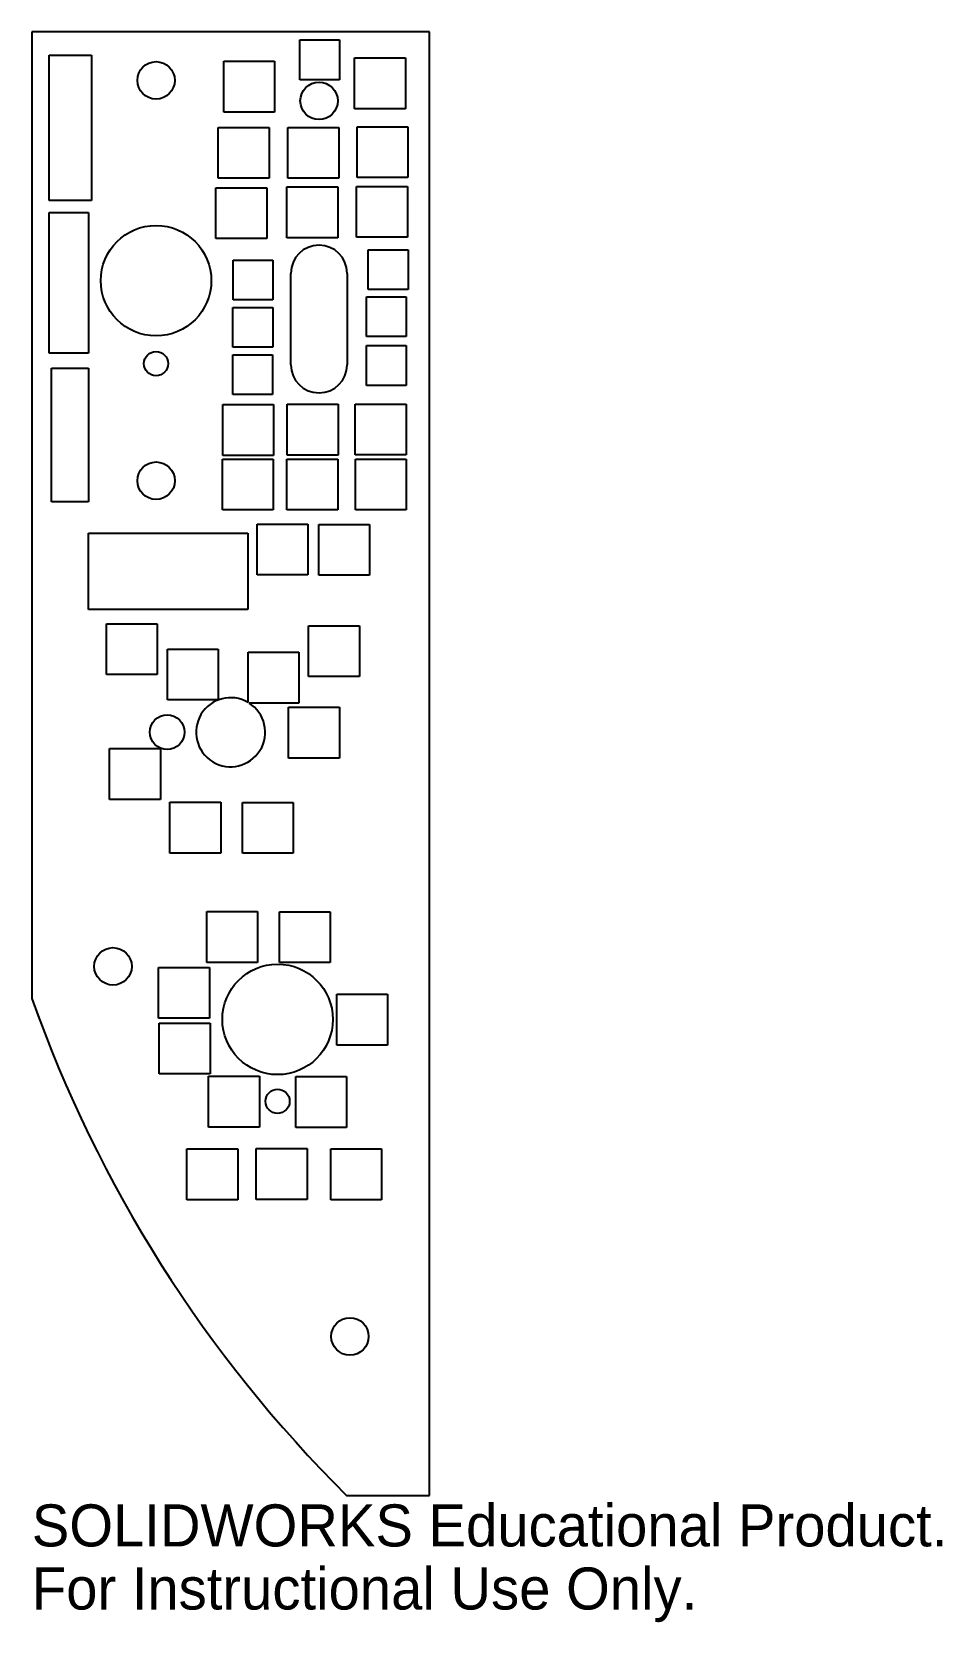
# Model space of a CAD drawing. Header units: inches. Extents: x -1.8 to 2.32, y -6.14 to 1.06.
import ezdxf

# ---------------------------------------------------------------- set-up
doc = ezdxf.new("R2010")
doc.units = ezdxf.units.IN
doc.header["$MEASUREMENT"] = 0
doc.styles.add('SLDTEXTSTYLE0', font='Arail.ttf')

msp = doc.modelspace()

# ---------------------------------------------------------------- linework, layer by layer
at = {"color": 1, "linetype": 'Continuous', "lineweight": 25}
for p, q in [((-1.8, 1.0625), (-1.8, -3.3125)), ((0, 1.0625), (-1.8, 1.0625)), ((-0.587, 1.0255), (-0.407, 1.0255)), ((-0.587, 0.8455), (-0.587, 1.0255)), ((-0.407, 1.0255), (-0.407, 0.8455)), ((0, -5.5625), (0, 1.0625)), ((-1.7212, 0.9575), (-1.5298, 0.9575)), ((-1.7212, 0.2997), (-1.7212, 0.9575)), ((-1.5298, 0.9575), (-1.5298, 0.2997)), ((-0.3389, 0.9445), (-0.1089, 0.9445)), ((-0.3389, 0.7145), (-0.3389, 0.9445)), ((-0.1089, 0.9445), (-0.1089, 0.7145)), ((-0.931, 0.9295), (-0.701, 0.9295)), ((-0.931, 0.6995), (-0.931, 0.9295)), ((-0.701, 0.9295), (-0.701, 0.6995)), ((-0.407, 0.8455), (-0.587, 0.8455)), ((-0.701, 0.6995), (-0.931, 0.6995)), ((-0.1089, 0.7145), (-0.3389, 0.7145)), ((-0.956, 0.6295), (-0.726, 0.6295)), ((-0.956, 0.3995), (-0.956, 0.6295)), ((-0.726, 0.6295), (-0.726, 0.3995)), ((-0.641, 0.6295), (-0.411, 0.6295)), ((-0.641, 0.3995), (-0.641, 0.6295)), ((-0.411, 0.6295), (-0.411, 0.3995)), ((-0.3279, 0.6325), (-0.0979, 0.6325)), ((-0.3279, 0.4025), (-0.3279, 0.6325)), ((-0.0979, 0.6325), (-0.0979, 0.4025)), ((-0.726, 0.3995), (-0.956, 0.3995)), ((-0.6449, 0.3605), (-0.4149, 0.3605)), ((-0.6449, 0.1305), (-0.6449, 0.3605)), ((-0.411, 0.3995), (-0.641, 0.3995)), ((-0.4149, 0.3605), (-0.4149, 0.1305)), ((-0.33, 0.3625), (-0.1, 0.3625)), ((-0.33, 0.1325), (-0.33, 0.3625)), ((-0.0979, 0.4025), (-0.3279, 0.4025)), ((-0.1, 0.3625), (-0.1, 0.1325)), ((-1.5298, 0.2997), (-1.7212, 0.2997)), ((-0.9664, 0.3565), (-0.7364, 0.3565)), ((-0.9664, 0.1265), (-0.9664, 0.3565)), ((-0.7364, 0.3565), (-0.7364, 0.1265)), ((-1.7212, 0.2453), (-1.544, 0.2453)), ((-1.7212, -0.3927), (-1.7212, 0.2453)), ((-1.544, 0.2453), (-1.544, -0.3927)), ((-0.7364, 0.1265), (-0.9664, 0.1265)), ((-0.4149, 0.1305), (-0.6449, 0.1305)), ((-0.1, 0.1325), (-0.33, 0.1325)), ((-0.2769, 0.0755), (-0.0969, 0.0755)), ((-0.2769, -0.1045), (-0.2769, 0.0755)), ((-0.0969, 0.0755), (-0.0969, -0.1045)), ((-0.8885, 0.029), (-0.7085, 0.029)), ((-0.8885, -0.151), (-0.8885, 0.029)), ((-0.7085, 0.029), (-0.7085, -0.151)), ((-0.6275, -0.4443), (-0.6275, -0.0307)), ((-0.3725, -0.0307), (-0.3725, -0.4443)), ((-0.285, -0.1365), (-0.105, -0.1365)), ((-0.285, -0.3165), (-0.285, -0.1365)), ((-0.0969, -0.1045), (-0.2769, -0.1045)), ((-0.105, -0.1365), (-0.105, -0.3165)), ((-0.8895, -0.185), (-0.7095, -0.185)), ((-0.8895, -0.365), (-0.8895, -0.185)), ((-0.7085, -0.151), (-0.8885, -0.151)), ((-0.7095, -0.185), (-0.7095, -0.365)), ((-0.2855, -0.358), (-0.1055, -0.358)), ((-0.2855, -0.538), (-0.2855, -0.358)), ((-0.105, -0.3165), (-0.285, -0.3165)), ((-0.1055, -0.358), (-0.1055, -0.538)), ((-1.544, -0.3927), (-1.7212, -0.3927)), ((-0.8905, -0.399), (-0.7105, -0.399)), ((-0.8905, -0.579), (-0.8905, -0.399)), ((-0.7095, -0.365), (-0.8895, -0.365)), ((-0.7105, -0.399), (-0.7105, -0.579)), ((-1.7106, -0.4592), (-1.544, -0.4592)), ((-1.7106, -1.0642), (-1.7106, -0.4592)), ((-1.544, -0.4592), (-1.544, -1.0642)), ((-0.1055, -0.538), (-0.2855, -0.538)), ((-0.936, -0.6245), (-0.706, -0.6245)), ((-0.936, -0.8545), (-0.936, -0.6245)), ((-0.7105, -0.579), (-0.8905, -0.579)), ((-0.706, -0.6245), (-0.706, -0.8545)), ((-0.644, -0.6235), (-0.414, -0.6235)), ((-0.644, -0.8535), (-0.644, -0.6235)), ((-0.414, -0.6235), (-0.414, -0.8535)), ((-0.336, -0.6225), (-0.106, -0.6225)), ((-0.336, -0.8525), (-0.336, -0.6225)), ((-0.106, -0.6225), (-0.106, -0.8525)), ((-0.706, -0.8545), (-0.936, -0.8545)), ((-0.414, -0.8535), (-0.644, -0.8535)), ((-0.106, -0.8525), (-0.336, -0.8525)), ((-0.937, -0.8715), (-0.707, -0.8715)), ((-0.937, -1.1015), (-0.937, -0.8715)), ((-0.707, -0.8715), (-0.707, -1.1015)), ((-0.6454, -0.8715), (-0.4154, -0.8715)), ((-0.6454, -1.1015), (-0.6454, -0.8715)), ((-0.4154, -0.8715), (-0.4154, -1.1015)), ((-0.335, -0.8715), (-0.105, -0.8715)), ((-0.335, -1.1015), (-0.335, -0.8715)), ((-0.105, -0.8715), (-0.105, -1.1015)), ((-1.544, -1.0642), (-1.7106, -1.0642)), ((-0.707, -1.1015), (-0.937, -1.1015)), ((-0.4154, -1.1015), (-0.6454, -1.1015)), ((-0.105, -1.1015), (-0.335, -1.1015)), ((-1.5429, -1.2072), (-0.8218, -1.2072)), ((-1.5429, -1.5526), (-1.5429, -1.2072)), ((-0.8218, -1.2072), (-0.8218, -1.5526)), ((-0.78, -1.1655), (-0.55, -1.1655)), ((-0.78, -1.3955), (-0.78, -1.1655)), ((-0.55, -1.1655), (-0.55, -1.3955)), ((-0.501, -1.1675), (-0.271, -1.1675)), ((-0.501, -1.3975), (-0.501, -1.1675)), ((-0.271, -1.1675), (-0.271, -1.3975)), ((-0.55, -1.3955), (-0.78, -1.3955)), ((-0.271, -1.3975), (-0.501, -1.3975)), ((-0.8218, -1.5526), (-1.5429, -1.5526)), ((-1.462, -1.6165), (-1.232, -1.6165)), ((-1.462, -1.8465), (-1.462, -1.6165)), ((-1.232, -1.6165), (-1.232, -1.8465)), ((-0.547, -1.6255), (-0.317, -1.6255)), ((-0.547, -1.8555), (-0.547, -1.6255)), ((-0.317, -1.6255), (-0.317, -1.8555)), ((-1.186, -1.7315), (-0.956, -1.7315)), ((-1.186, -1.9615), (-1.186, -1.7315)), ((-0.956, -1.7315), (-0.956, -1.9615)), ((-0.821, -1.7455), (-0.591, -1.7455)), ((-0.821, -1.9727), (-0.821, -1.7455)), ((-0.591, -1.7455), (-0.591, -1.9755)), ((-1.232, -1.8465), (-1.462, -1.8465)), ((-0.317, -1.8555), (-0.547, -1.8555)), ((-0.956, -1.9615), (-1.186, -1.9615)), ((-0.591, -1.9755), (-0.8164, -1.9755)), ((-0.6379, -1.9945), (-0.4079, -1.9945)), ((-0.6379, -2.2245), (-0.6379, -1.9945)), ((-0.4079, -1.9945), (-0.4079, -2.2245)), ((-1.448, -2.1815), (-1.218, -2.1815)), ((-1.448, -2.4115), (-1.448, -2.1815)), ((-1.218, -2.1815), (-1.218, -2.4115)), ((-0.4079, -2.2245), (-0.6379, -2.2245)), ((-1.218, -2.4115), (-1.448, -2.4115)), ((-1.175, -2.4245), (-0.945, -2.4245)), ((-1.175, -2.6545), (-1.175, -2.4245)), ((-0.945, -2.4245), (-0.945, -2.6545)), ((-0.847, -2.4255), (-0.617, -2.4255)), ((-0.847, -2.6555), (-0.847, -2.4255)), ((-0.617, -2.4255), (-0.617, -2.6555)), ((-0.945, -2.6545), (-1.175, -2.6545)), ((-0.617, -2.6555), (-0.847, -2.6555)), ((-1.008, -2.9195), (-0.778, -2.9195)), ((-1.008, -3.1495), (-1.008, -2.9195)), ((-0.778, -2.9195), (-0.778, -3.1495)), ((-0.6789, -2.9205), (-0.4489, -2.9205)), ((-0.6789, -3.1505), (-0.6789, -2.9205)), ((-0.4489, -2.9205), (-0.4489, -3.1505)), ((-0.778, -3.1495), (-1.008, -3.1495)), ((-0.4489, -3.1505), (-0.6789, -3.1505)), ((-1.2259, -3.1725), (-0.9959, -3.1725)), ((-1.2259, -3.4025), (-1.2259, -3.1725)), ((-0.9959, -3.1725), (-0.9959, -3.4025)), ((-0.42, -3.2935), (-0.19, -3.2935)), ((-0.42, -3.5235), (-0.42, -3.2935)), ((-0.19, -3.2935), (-0.19, -3.5235)), ((-0.9959, -3.4025), (-1.2259, -3.4025)), ((-1.2234, -3.4245), (-0.9934, -3.4245)), ((-1.2234, -3.6545), (-1.2234, -3.4245)), ((-0.9934, -3.4245), (-0.9934, -3.6545)), ((-0.19, -3.5235), (-0.42, -3.5235)), ((-0.9934, -3.6545), (-1.2234, -3.6545)), ((-1, -3.6645), (-0.77, -3.6645)), ((-1, -3.8945), (-1, -3.6645)), ((-0.77, -3.6645), (-0.77, -3.8945)), ((-0.605, -3.6665), (-0.375, -3.6665)), ((-0.605, -3.8965), (-0.605, -3.6665)), ((-0.375, -3.6665), (-0.375, -3.8965)), ((-0.77, -3.8945), (-1, -3.8945)), ((-0.375, -3.8965), (-0.605, -3.8965)), ((-1.098, -3.9935), (-0.868, -3.9935)), ((-1.098, -4.2235), (-1.098, -3.9935)), ((-0.868, -3.9935), (-0.868, -4.2235)), ((-0.7839, -3.9925), (-0.5539, -3.9925)), ((-0.7839, -4.2225), (-0.7839, -3.9925)), ((-0.5539, -3.9925), (-0.5539, -4.2225)), ((-0.4469, -3.9935), (-0.2169, -3.9935)), ((-0.4469, -4.2235), (-0.4469, -3.9935)), ((-0.2169, -3.9935), (-0.2169, -4.2235)), ((-0.868, -4.2235), (-1.098, -4.2235)), ((-0.5539, -4.2225), (-0.7839, -4.2225)), ((-0.2169, -4.2235), (-0.4469, -4.2235)), ((-0.375, -5.5625), (0, -5.5625))]:
    msp.add_line(p, q, dxfattribs=at)
for centre, radius in [((-1.2375, 0.8427), 0.0847), ((-0.5, 0.75), 0.0847), ((-1.2375, -0.0638), 0.25), ((-1.2375, -0.4393), 0.0547), ((-1.2375, -0.9693), 0.0848), ((-1.1874, -2.1075), 0.0781), ((-1.4325, -3.1675), 0.0848), ((-0.6875, -3.4075), 0.25), ((-0.6876, -3.7782), 0.0547), ((-0.36, -4.8425), 0.0847)]:
    msp.add_circle(centre, radius, dxfattribs=at)
for centre, radius, start, end in [((-0.5, -0.0307), 0.1275, 0, 180), ((-0.5, -0.4443), 0.1275, 180, 0), ((-0.9, -2.1075), 0.1563, 59.62006, 57.65764), ((3.855, -1.3073), 6, 199.52438, 225.17051)]:
    msp.add_arc(centre, radius, start, end, dxfattribs=at)

# ---------------------------------------------------------------- texts
at = {"color": 7, "linetype": 'Continuous', "char_height": 0.1903, "attachment_point": 1, "style": 'SLDTEXTSTYLE0'}
for s, insert in [('SOLIDWORKS Educational Product.', (-1.8, -5.6026)), ('For Instructional Use Only.', (-1.8, -5.8881))]:
    msp.add_mtext(s, dxfattribs=dict(at, insert=insert))

doc.saveas('drawing.dxf')
